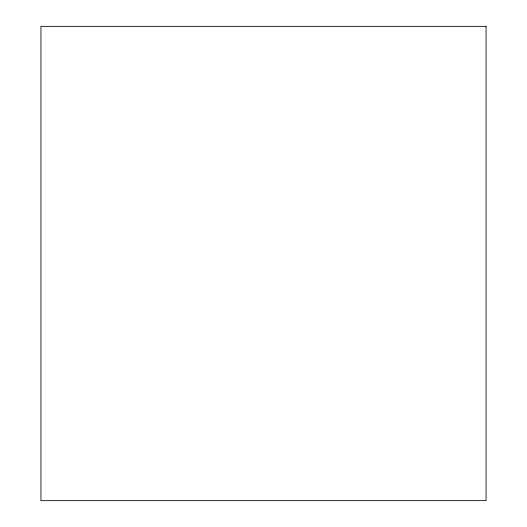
<?xml version="1.0" encoding="UTF-8"?>
<svg xmlns="http://www.w3.org/2000/svg" width="527" height="527" viewBox="0 0 527 527"><rect width="100%" height="100%" fill="white"/><g stroke="black" fill="none" stroke-linecap="round" stroke-linejoin="round"><path stroke-width="0.79" d="M486.059 26.35L40.941 26.35L40.941 500.65L486.059 500.65L486.059 26.35"/></g></svg>
